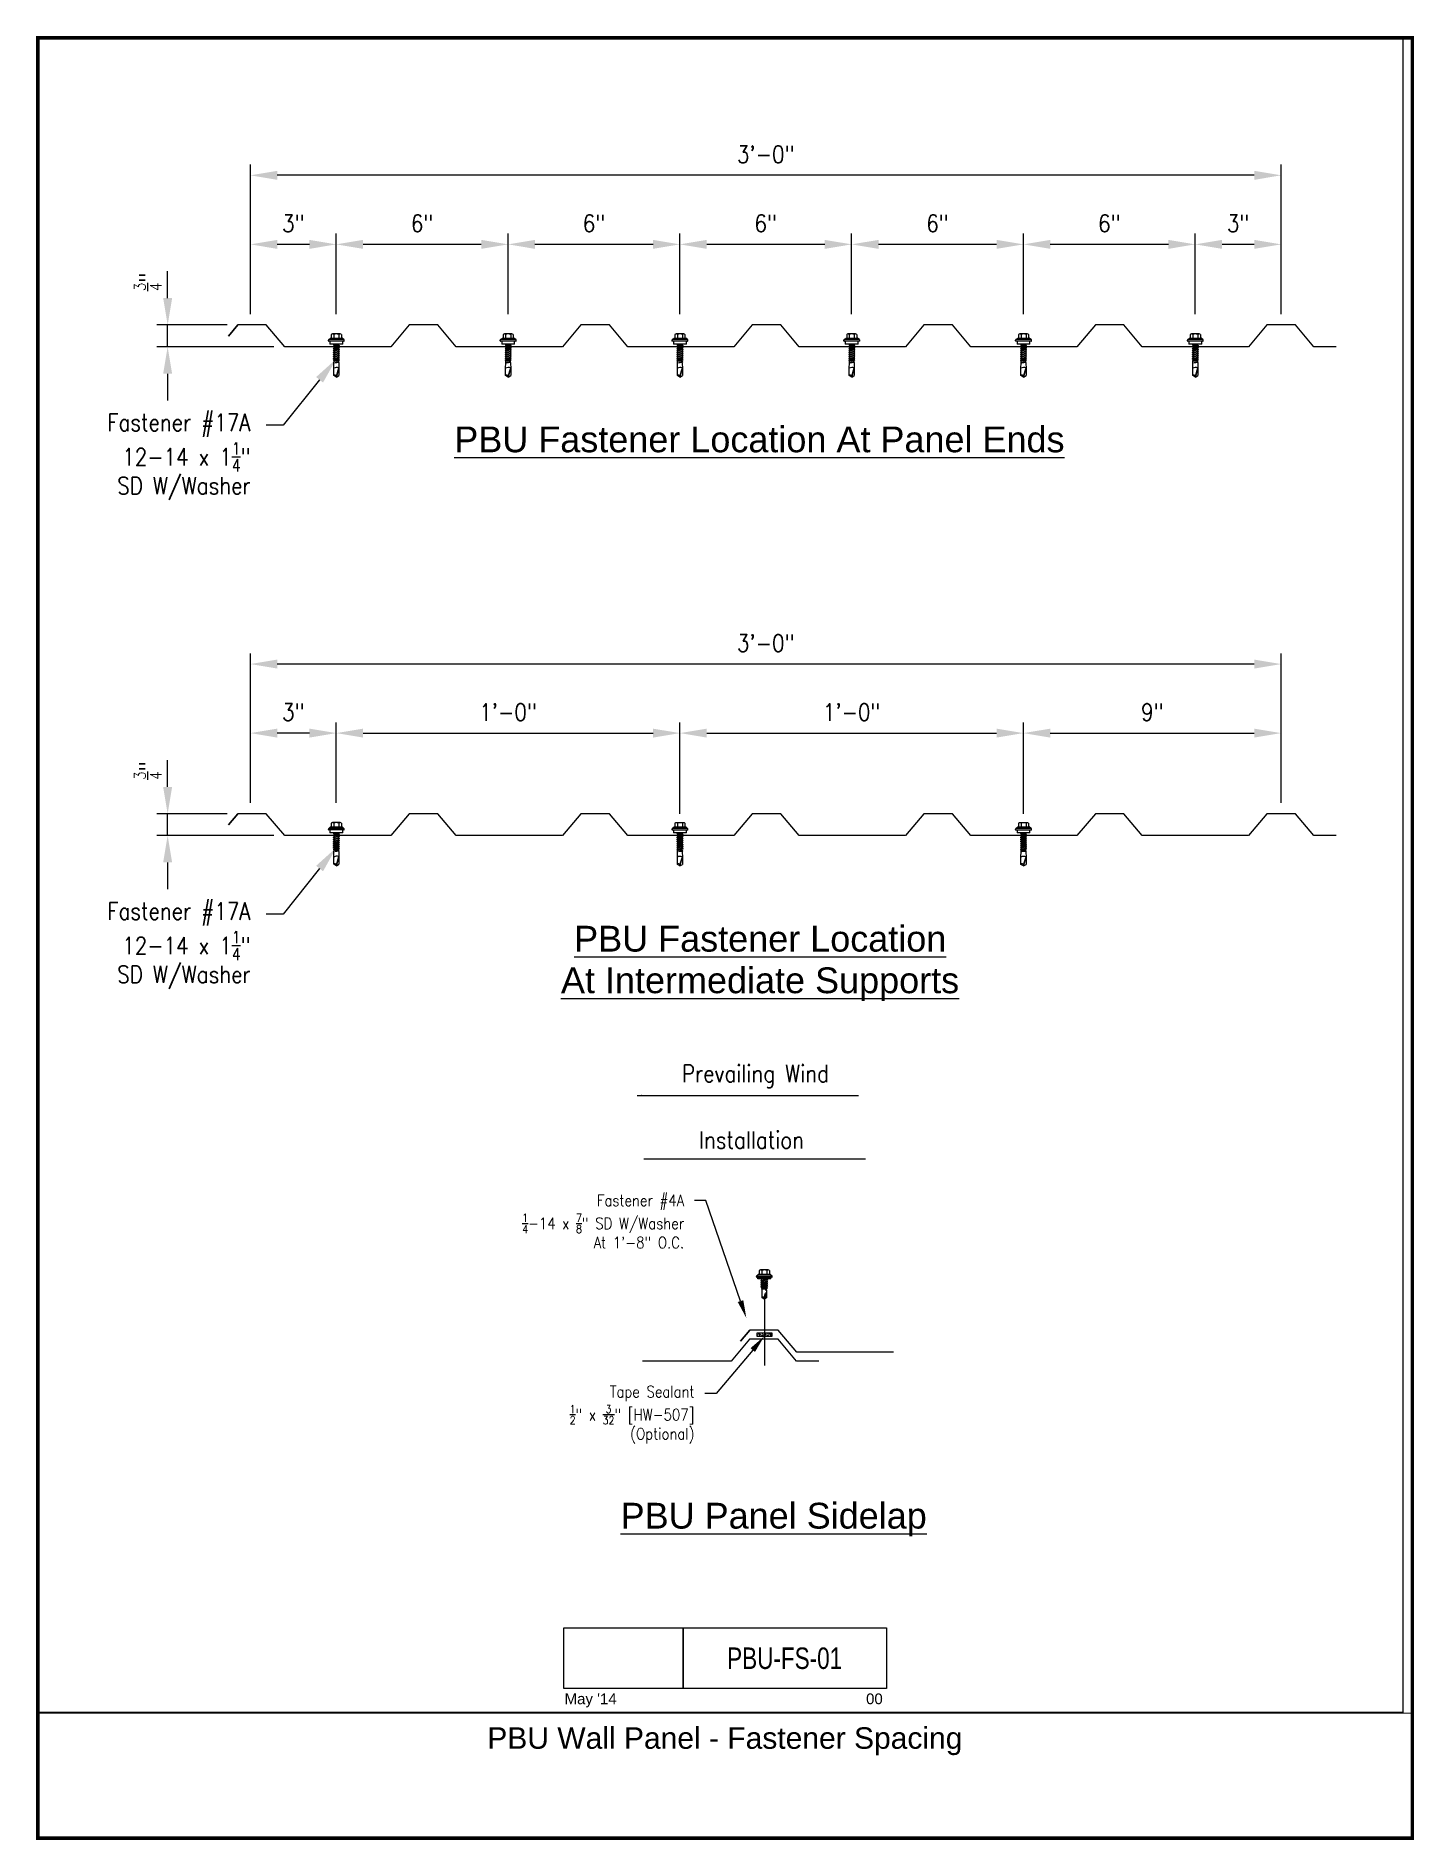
# Paper-space layout 'Layout1' of a CAD drawing. Header units: inches. Extents: x 1 to 9.1, y -1.6 to 8.9.
# The model-space entities are those that its viewports show. They can reach past a viewport. Long polylines and large blocks are cut down to what shows.
import ezdxf
from ezdxf import colors
from ezdxf.entities.mleader import LeaderData, LeaderLine
from ezdxf.enums import TextEntityAlignment as Align
from ezdxf.math import Vec2, Vec3

# ---------------------------------------------------------------- set-up
doc = ezdxf.new("R2010")
doc.units = ezdxf.units.IN
doc.header["$MEASUREMENT"] = 0
doc.linetypes.add('NCI_Dot', pattern=[0.25, 0, -0.25])
doc.layers.get('DEFPOINTS').update_dxf_attribs({"linetype": 'CONTINUOUS'})
for name, color, linetype in [('NCI_Border', 30, 'CONTINUOUS'), ('NCI_Dimensions', 3, 'CONTINUOUS'), ('NCI_Fasteners', 40, 'CONTINUOUS'), ('NCI_Hardware', 11, 'CONTINUOUS'), ('NCI_Panels', 152, 'CONTINUOUS'), ('NCI_Text', 3, 'CONTINUOUS')]:
    doc.layers.add(name, color=color, linetype=linetype)
for name, color, linetype, plot in [('NCI_Internal_Info', 7, 'CONTINUOUS', False), ('NCI_Internal_Info @ 2', 7, 'CONTINUOUS', False), ('NCI_Internal_Info @ 4', 7, 'CONTINUOUS', False), ('NCI_Internal_Info @ 6', 7, 'CONTINUOUS', False)]:
    doc.layers.add(name, color=color, linetype=linetype, plot=plot)
doc.styles.add('NCI_Bold', font='arial.ttf')
doc.styles.add('NCI_Detail', font='simplex.shx', dxfattribs={"width": 0.85, "height": 0.1})
doc.styles.add('NCI_DetailNA', font='simplex.shx', dxfattribs={"width": 0.85})
doc.dimstyles.new('NCI_Detail', dxfattribs={"dimtxt": 0.1, "dimasz": 0.15625, "dimexe": 0.0625, "dimexo": 0.0625, "dimgap": 0.0625, "dimtad": 1, "dimdec": 4, "dimzin": 3, "dimdsep": 46, "dimlunit": 4, "dimtxsty": 'NCI_DetailNA', "dimcen": 0.125, "dimclrd": 9, "dimclre": 9, "dimadec": 3, "dimazin": 2, "dimtfac": 0.66667, "dimtdec": 4, "dimtix": 1, "dimtmove": 1, "dimatfit": 3, "dimfxl": 0.18, "dimtolj": 1, "dimtzin": 0, "dimlwd": 25, "dimlwe": 25, "dimarcsym": 0})

# ---------------------------------------------------------------- blocks, each defined once
blk = doc.blocks.new('8511TBNB')
at = {"layer": 'NCI_Border', "const_width": 0.0202}
blk.add_lwpolyline([(8, 10.479), (8, 0), (0, 0), (0, 10.479)], close=True, dxfattribs=at)
blk = doc.blocks.new('DTMark')
at = {"layer": 'NCI_Text'}
for points in [[(-0.939, 0.577), (-0.244, 0.577), (-0.244, 0.223), (-0.939, 0.223)], [(-0.244, 0.577), (0.939, 0.577), (0.939, 0.223), (-0.244, 0.223)]]:
    blk.add_lwpolyline(points, close=True, dxfattribs=at)
at = {"layer": 'NCI_Text', "style": 'NCI_Bold'}
for tag, height, p in [('DT_MK', 0.188, (-0.588, 0.4)), ('DT_ID', 0.125, (0.347, 0.4))]:
    blk.add_attdef(tag, text='', height=height, dxfattribs=at).set_placement(p, align=Align.MIDDLE_CENTER)
blk.add_attdef('DT_DATE', text='', height=0.0625, dxfattribs=at).set_placement((-0.933, 0.195), align=Align.TOP_LEFT)
blk.add_attdef('DT_REV', text='', height=0.0625, dxfattribs=at).set_placement((0.918, 0.195), align=Align.TOP_RIGHT)
blk.add_attdef('DT_DESCRIPTION', text='', height=0.125, dxfattribs=at).set_placement((0, 0), align=Align.TOP_CENTER)
blk = doc.blocks.new('DetailOutline8511-2')
at = {"layer": 'NCI_Internal_Info'}
blk.add_lwpolyline([(-4, 4.887), (4, 4.887), (4, -4.865), (-4, -4.865)], close=True, dxfattribs=at)
blk = doc.blocks.new('*U45')
at = {"layer": 'NCI_Internal_Info @ 2', "xscale": 2, "yscale": 2, "zscale": 2}
blk.add_blockref('DetailOutline8511-2', (0, 0), dxfattribs=at)
at = {"layer": 'NCI_Internal_Info @ 4', "xscale": 4, "yscale": 4, "zscale": 4}
blk.add_blockref('DetailOutline8511-2', (0, 0), dxfattribs=at)
at = {"layer": 'NCI_Internal_Info @ 6', "xscale": 6, "yscale": 6, "zscale": 6}
blk.add_blockref('DetailOutline8511-2', (0, 0), dxfattribs=at)
blk = doc.blocks.new('*D26')
at = {"layer": 'DEFPOINTS', "color": 0, "transparency": 16777216}
for p in [(16.755, 22.077), (16.755, 19.261), (19.755, 19.261)]:
    blk.add_point(p, dxfattribs=at)
at = {"layer": 'NCI_Dimensions', "color": 9, "lineweight": 25, "transparency": 16777216}
for p, q in [((16.755, 19.636), (16.755, 22.452)), ((18.818, 22.077), (17.693, 22.077)), ((19.755, 19.636), (19.755, 22.452))]:
    blk.add_line(p, q, dxfattribs=at)
at = {"layer": 'NCI_Dimensions', "color": 9, "transparency": 16777216}
for points in [[(17.693, 22.233), (17.693, 21.92), (16.755, 22.077)], [(18.818, 22.233), (18.818, 21.92), (19.755, 22.077)]]:
    blk.add_solid(points, dxfattribs=at)
at = {"layer": 'NCI_Dimensions', "color": 0, "transparency": 16777216, "insert": (18.255, 22.809), "char_height": 0.6, "attachment_point": 5, "style": 'NCI_DetailNA'}
blk.add_mtext('\\A1;3"', dxfattribs=at)
blk = doc.blocks.new('*D27')
at = {"layer": 'DEFPOINTS', "color": 0, "transparency": 16777216}
for p in [(10.755, 22.077), (10.755, 19.261), (16.755, 19.261)]:
    blk.add_point(p, dxfattribs=at)
at = {"layer": 'NCI_Dimensions', "color": 9, "lineweight": 25, "transparency": 16777216}
for p, q in [((10.755, 19.636), (10.755, 22.452)), ((15.818, 22.077), (11.693, 22.077)), ((16.755, 19.636), (16.755, 22.452))]:
    blk.add_line(p, q, dxfattribs=at)
at = {"layer": 'NCI_Dimensions', "color": 9, "transparency": 16777216}
for points in [[(11.693, 22.233), (11.693, 21.92), (10.755, 22.077)], [(15.818, 22.233), (15.818, 21.92), (16.755, 22.077)]]:
    blk.add_solid(points, dxfattribs=at)
at = {"layer": 'NCI_Dimensions', "color": 0, "transparency": 16777216, "insert": (13.755, 22.809), "char_height": 0.6, "attachment_point": 5, "style": 'NCI_DetailNA'}
blk.add_mtext('\\A1;6"', dxfattribs=at)
blk = doc.blocks.new('*D28')
at = {"layer": 'DEFPOINTS', "color": 0, "transparency": 16777216}
for p in [(4.755, 22.077), (4.755, 19.261), (10.755, 19.261)]:
    blk.add_point(p, dxfattribs=at)
at = {"layer": 'NCI_Dimensions', "color": 9, "lineweight": 25, "transparency": 16777216}
for p, q in [((4.755, 19.636), (4.755, 22.452)), ((9.818, 22.077), (5.693, 22.077)), ((10.755, 19.636), (10.755, 22.452))]:
    blk.add_line(p, q, dxfattribs=at)
at = {"layer": 'NCI_Dimensions', "color": 9, "transparency": 16777216}
for points in [[(5.693, 22.233), (5.693, 21.92), (4.755, 22.077)], [(9.818, 22.233), (9.818, 21.92), (10.755, 22.077)]]:
    blk.add_solid(points, dxfattribs=at)
at = {"layer": 'NCI_Dimensions', "color": 0, "transparency": 16777216, "insert": (7.755, 22.809), "char_height": 0.6, "attachment_point": 5, "style": 'NCI_DetailNA'}
blk.add_mtext('\\A1;6"', dxfattribs=at)
blk = doc.blocks.new('*D29')
at = {"layer": 'DEFPOINTS', "color": 0, "transparency": 16777216}
for p in [(-1.245, 22.077), (-1.245, 19.261), (4.755, 19.261)]:
    blk.add_point(p, dxfattribs=at)
at = {"layer": 'NCI_Dimensions', "color": 9, "lineweight": 25, "transparency": 16777216}
for p, q in [((-1.245, 19.636), (-1.245, 22.452)), ((3.818, 22.077), (-0.307, 22.077)), ((4.755, 19.636), (4.755, 22.452))]:
    blk.add_line(p, q, dxfattribs=at)
at = {"layer": 'NCI_Dimensions', "color": 9, "transparency": 16777216}
for points in [[(-0.307, 22.233), (-0.307, 21.92), (-1.245, 22.077)], [(3.818, 22.233), (3.818, 21.92), (4.755, 22.077)]]:
    blk.add_solid(points, dxfattribs=at)
at = {"layer": 'NCI_Dimensions', "color": 0, "transparency": 16777216, "insert": (1.755, 22.809), "char_height": 0.6, "attachment_point": 5, "style": 'NCI_DetailNA'}
blk.add_mtext('\\A1;6"', dxfattribs=at)
blk = doc.blocks.new('*D30')
at = {"layer": 'DEFPOINTS', "color": 0, "transparency": 16777216}
for p in [(-7.245, 22.077), (-7.245, 19.261), (-1.245, 19.261)]:
    blk.add_point(p, dxfattribs=at)
at = {"layer": 'NCI_Dimensions', "color": 9, "lineweight": 25, "transparency": 16777216}
for p, q in [((-7.245, 19.636), (-7.245, 22.452)), ((-2.182, 22.077), (-6.307, 22.077)), ((-1.245, 19.636), (-1.245, 22.452))]:
    blk.add_line(p, q, dxfattribs=at)
at = {"layer": 'NCI_Dimensions', "color": 9, "transparency": 16777216}
for points in [[(-6.307, 22.233), (-6.307, 21.92), (-7.245, 22.077)], [(-2.182, 22.233), (-2.182, 21.92), (-1.245, 22.077)]]:
    blk.add_solid(points, dxfattribs=at)
at = {"layer": 'NCI_Dimensions', "color": 0, "transparency": 16777216, "insert": (-4.245, 22.809), "char_height": 0.6, "attachment_point": 5, "style": 'NCI_DetailNA'}
blk.add_mtext('\\A1;6"', dxfattribs=at)
blk = doc.blocks.new('*D31')
at = {"layer": 'DEFPOINTS', "color": 0, "transparency": 16777216}
for p in [(-13.245, 22.077), (-13.245, 19.261), (-7.245, 19.261)]:
    blk.add_point(p, dxfattribs=at)
at = {"layer": 'NCI_Dimensions', "color": 9, "lineweight": 25, "transparency": 16777216}
for p, q in [((-13.245, 19.636), (-13.245, 22.452)), ((-8.182, 22.077), (-12.307, 22.077)), ((-7.245, 19.636), (-7.245, 22.452))]:
    blk.add_line(p, q, dxfattribs=at)
at = {"layer": 'NCI_Dimensions', "color": 9, "transparency": 16777216}
for points in [[(-12.307, 22.233), (-12.307, 21.92), (-13.245, 22.077)], [(-8.182, 22.233), (-8.182, 21.92), (-7.245, 22.077)]]:
    blk.add_solid(points, dxfattribs=at)
at = {"layer": 'NCI_Dimensions', "color": 0, "transparency": 16777216, "insert": (-10.245, 22.809), "char_height": 0.6, "attachment_point": 5, "style": 'NCI_DetailNA'}
blk.add_mtext('\\A1;6"', dxfattribs=at)
blk = doc.blocks.new('*D32')
at = {"layer": 'DEFPOINTS', "color": 0, "transparency": 16777216}
for p in [(-16.245, 22.077), (-16.245, 19.261), (-13.245, 19.261)]:
    blk.add_point(p, dxfattribs=at)
at = {"layer": 'NCI_Dimensions', "color": 9, "lineweight": 25, "transparency": 16777216}
for p, q in [((-16.245, 19.636), (-16.245, 22.452)), ((-14.182, 22.077), (-15.307, 22.077)), ((-13.245, 19.636), (-13.245, 22.452))]:
    blk.add_line(p, q, dxfattribs=at)
at = {"layer": 'NCI_Dimensions', "color": 9, "transparency": 16777216}
for points in [[(-15.307, 22.233), (-15.307, 21.92), (-16.245, 22.077)], [(-14.182, 22.233), (-14.182, 21.92), (-13.245, 22.077)]]:
    blk.add_solid(points, dxfattribs=at)
at = {"layer": 'NCI_Dimensions', "color": 0, "transparency": 16777216, "insert": (-14.745, 22.809), "char_height": 0.6, "attachment_point": 5, "style": 'NCI_DetailNA'}
blk.add_mtext('\\A1;3"', dxfattribs=at)
blk = doc.blocks.new('*D33')
at = {"layer": 'DEFPOINTS', "color": 0, "transparency": 16777216}
for p in [(-16.245, 24.488), (-16.245, 19.636), (19.755, 19.636)]:
    blk.add_point(p, dxfattribs=at)
at = {"layer": 'NCI_Dimensions', "color": 9, "lineweight": 25, "transparency": 16777216}
for p, q in [((-16.245, 20.011), (-16.245, 24.863)), ((19.755, 20.011), (19.755, 24.863)), ((18.818, 24.488), (-15.307, 24.488))]:
    blk.add_line(p, q, dxfattribs=at)
at = {"layer": 'NCI_Dimensions', "color": 9, "transparency": 16777216}
for points in [[(-15.307, 24.644), (-15.307, 24.331), (-16.245, 24.488)], [(18.818, 24.644), (18.818, 24.331), (19.755, 24.488)]]:
    blk.add_solid(points, dxfattribs=at)
at = {"layer": 'NCI_Dimensions', "color": 0, "transparency": 16777216, "insert": (1.755, 25.22), "char_height": 0.6, "attachment_point": 5, "style": 'NCI_DetailNA'}
blk.add_mtext('\\A1;3\'-0"', dxfattribs=at)
blk = doc.blocks.new('*D34')
at = {"layer": 'DEFPOINTS', "color": 0, "transparency": 16777216}
for p in [(-16.245, 5.008), (-16.245, 2.193), (-13.245, 2.193)]:
    blk.add_point(p, dxfattribs=at)
at = {"layer": 'NCI_Dimensions', "color": 9, "lineweight": 25, "transparency": 16777216}
for p, q in [((-16.245, 2.568), (-16.245, 5.383)), ((-13.245, 2.568), (-13.245, 5.383)), ((-14.182, 5.008), (-15.307, 5.008))]:
    blk.add_line(p, q, dxfattribs=at)
at = {"layer": 'NCI_Dimensions', "color": 9, "transparency": 16777216}
for points in [[(-15.307, 5.164), (-15.307, 4.852), (-16.245, 5.008)], [(-14.182, 5.164), (-14.182, 4.852), (-13.245, 5.008)]]:
    blk.add_solid(points, dxfattribs=at)
at = {"layer": 'NCI_Dimensions', "color": 0, "transparency": 16777216, "insert": (-14.745, 5.74), "char_height": 0.6, "attachment_point": 5, "style": 'NCI_DetailNA'}
blk.add_mtext('\\A1;3"', dxfattribs=at)
blk = doc.blocks.new('*D35')
at = {"layer": 'DEFPOINTS', "color": 0, "transparency": 16777216}
for p in [(-16.245, 7.419), (-16.245, 2.568), (19.755, 2.568)]:
    blk.add_point(p, dxfattribs=at)
at = {"layer": 'NCI_Dimensions', "color": 9, "lineweight": 25, "transparency": 16777216}
for p, q in [((-16.245, 2.943), (-16.245, 7.794)), ((19.755, 2.943), (19.755, 7.794)), ((18.818, 7.419), (-15.307, 7.419))]:
    blk.add_line(p, q, dxfattribs=at)
at = {"layer": 'NCI_Dimensions', "color": 9, "transparency": 16777216}
for points in [[(-15.307, 7.576), (-15.307, 7.263), (-16.245, 7.419)], [(18.818, 7.576), (18.818, 7.263), (19.755, 7.419)]]:
    blk.add_solid(points, dxfattribs=at)
at = {"layer": 'NCI_Dimensions', "color": 0, "transparency": 16777216, "insert": (1.755, 8.151), "char_height": 0.6, "attachment_point": 5, "style": 'NCI_DetailNA'}
blk.add_mtext('\\A1;3\'-0"', dxfattribs=at)
blk = doc.blocks.new('*D36')
at = {"layer": 'DEFPOINTS', "color": 0, "transparency": 16777216}
for p in [(-1.245, 5.008), (-13.245, 2.568), (-1.245, 1.811)]:
    blk.add_point(p, dxfattribs=at)
at = {"layer": 'NCI_Dimensions', "color": 9, "lineweight": 25, "transparency": 16777216}
for p, q in [((-13.245, 2.943), (-13.245, 5.383)), ((-1.245, 2.186), (-1.245, 5.383)), ((-12.307, 5.008), (-2.182, 5.008))]:
    blk.add_line(p, q, dxfattribs=at)
at = {"layer": 'NCI_Dimensions', "color": 9, "transparency": 16777216}
for points in [[(-12.307, 5.164), (-12.307, 4.852), (-13.245, 5.008)], [(-2.182, 5.164), (-2.182, 4.852), (-1.245, 5.008)]]:
    blk.add_solid(points, dxfattribs=at)
at = {"layer": 'NCI_Dimensions', "color": 0, "transparency": 16777216, "insert": (-7.245, 5.74), "char_height": 0.6, "attachment_point": 5, "style": 'NCI_DetailNA'}
blk.add_mtext('\\A1;1\'-0"', dxfattribs=at)
blk = doc.blocks.new('*D37')
at = {"layer": 'DEFPOINTS', "color": 0, "transparency": 16777216}
for p in [(10.755, 5.008), (-1.245, 2.568), (10.755, 1.811)]:
    blk.add_point(p, dxfattribs=at)
at = {"layer": 'NCI_Dimensions', "color": 9, "lineweight": 25, "transparency": 16777216}
for p, q in [((-1.245, 2.943), (-1.245, 5.383)), ((10.755, 2.186), (10.755, 5.383)), ((-0.307, 5.008), (9.818, 5.008))]:
    blk.add_line(p, q, dxfattribs=at)
at = {"layer": 'NCI_Dimensions', "color": 9, "transparency": 16777216}
for points in [[(-0.307, 5.164), (-0.307, 4.852), (-1.245, 5.008)], [(9.818, 5.164), (9.818, 4.852), (10.755, 5.008)]]:
    blk.add_solid(points, dxfattribs=at)
at = {"layer": 'NCI_Dimensions', "color": 0, "transparency": 16777216, "insert": (4.755, 5.74), "char_height": 0.6, "attachment_point": 5, "style": 'NCI_DetailNA'}
blk.add_mtext('\\A1;1\'-0"', dxfattribs=at)
blk = doc.blocks.new('*D38')
at = {"layer": 'DEFPOINTS', "color": 0, "transparency": 16777216}
for p in [(19.755, 5.008), (10.755, 2.186), (19.755, 2.193)]:
    blk.add_point(p, dxfattribs=at)
at = {"layer": 'NCI_Dimensions', "color": 9, "lineweight": 25, "transparency": 16777216}
for p, q in [((10.755, 2.561), (10.755, 5.383)), ((19.755, 2.568), (19.755, 5.383)), ((11.693, 5.008), (18.818, 5.008))]:
    blk.add_line(p, q, dxfattribs=at)
at = {"layer": 'NCI_Dimensions', "color": 9, "transparency": 16777216}
for points in [[(11.693, 5.164), (11.693, 4.852), (10.755, 5.008)], [(18.818, 5.164), (18.818, 4.852), (19.755, 5.008)]]:
    blk.add_solid(points, dxfattribs=at)
at = {"layer": 'NCI_Dimensions', "color": 0, "transparency": 16777216, "insert": (15.255, 5.74), "char_height": 0.6, "attachment_point": 5, "style": 'NCI_DetailNA'}
blk.add_mtext('\\A1;9"', dxfattribs=at)
blk = doc.blocks.new('HW507')
at = {"layer": 'NCI_Hardware'}
h = blk.add_hatch(dxfattribs=at)
h.set_pattern_fill('HEX', color=6, scale=0.01, style=0)
h.set_pattern_definition([(0, (-4.94835, -5.44326), (0, 0.0549926), [0.03175, -0.0635]), (120, (-4.94835, -5.44326), (-0.047625, -0.0274963), [0.03175, -0.0635]), (60, (-4.9166, -5.44326), (-0.047625, 0.0274963), [0.03175, -0.0635])])
h.paths.add_polyline_path([(0.256, 0), (-0.256, 0), (-0.256, -0.125), (0.256, -0.125)])
blk.add_lwpolyline([(0.256, -0.125), (-0.256, -0.125), (-0.256, 0), (0.256, 0)], close=True, dxfattribs=at)
at = {"layer": 'DEFPOINTS', "style": 'NCI_Detail', "width": 0.85, "flags": 1}
for tag, p in [('SPACING', (0.416, 0.034)), ('BDESC', (0.416, 0.291)), ('PARTID', (0.416, 0.205)), ('PARTNO', (0.416, 0.119)), ('GAGE', (0.416, -0.223)), ('LINFT', (0.416, -0.052)), ('FINISH', (0.416, -0.138))]:
    blk.add_attdef(tag, p, '', height=0.05, dxfattribs=at)
blk = doc.blocks.new('#17A')
at = {"layer": 'NCI_Fasteners', "linetype": 'Continuous', "ltscale": 2}
for p, q in [((-0.277, 0.116), (-0.277, 0.131)), ((-0.266, 0.154), (-0.2, 0.21)), ((0.266, 0.154), (-0.266, 0.154)), ((0.266, 0.1), (-0.266, 0.1)), ((-0.225, 0.1), (-0.225, 0)), ((0.225, 0), (-0.225, 0)), ((-0.2, 0.21), (0.2, 0.21)), ((-0.176, 0.336), (-0.176, 0.21)), ((0.132, 0.355), (-0.132, 0.355)), ((-0.107, -0.021), (0.019, 0)), ((-0.088, 0.336), (-0.088, 0.21)), ((-0.08, -0.005), (-0.08, 0)), ((-0.08, -0.005), (-0.057, 0)), ((-0.08, -0.037), (0.085, 0)), ((0.088, 0.336), (0.088, 0.21)), ((0.176, 0.336), (0.176, 0.21)), ((0.266, 0.154), (0.2, 0.21)), ((0.225, 0), (0.225, 0.1)), ((0.277, 0.116), (0.277, 0.131)), ((-0.107, -0.021), (-0.08, -0.005)), ((-0.107, -0.021), (-0.08, -0.037)), ((0.108, -0.056), (-0.107, -0.092)), ((-0.107, -0.092), (-0.08, -0.076)), ((-0.107, -0.092), (-0.08, -0.108)), ((0.108, -0.127), (-0.107, -0.163)), ((-0.107, -0.163), (-0.08, -0.147)), ((-0.107, -0.163), (-0.08, -0.179)), ((0.108, -0.198), (-0.107, -0.234)), ((-0.107, -0.234), (-0.08, -0.218)), ((-0.107, -0.234), (-0.08, -0.25)), ((0.108, -0.269), (-0.107, -0.305)), ((-0.107, -0.305), (-0.08, -0.289)), ((-0.107, -0.305), (-0.08, -0.321)), ((0.108, -0.34), (-0.107, -0.376)), ((-0.107, -0.376), (-0.08, -0.36)), ((-0.107, -0.376), (-0.08, -0.392)), ((0.108, -0.411), (-0.107, -0.447)), ((-0.107, -0.447), (-0.08, -0.431)), ((-0.107, -0.447), (-0.08, -0.463)), ((0.108, -0.482), (-0.107, -0.518)), ((-0.107, -0.518), (-0.08, -0.502)), ((-0.107, -0.518), (-0.08, -0.534)), ((-0.103, -0.588), (-0.081, -0.576)), ((-0.103, -0.588), (-0.082, -0.601)), ((0.107, -0.553), (-0.101, -0.588)), ((-0.083, -0.65), (-0.082, -0.601)), ((-0.082, -0.601), (0.081, -0.568)), ((-0.08, -0.534), (-0.081, -0.576)), ((0.08, -0.538), (-0.081, -0.576)), ((-0.08, -0.037), (-0.08, -0.076)), ((0.08, -0.041), (-0.08, -0.076)), ((0.08, -0.072), (-0.08, -0.108)), ((-0.08, -0.108), (-0.08, -0.147)), ((0.08, -0.112), (-0.08, -0.147)), ((0.08, -0.143), (-0.08, -0.179)), ((-0.08, -0.179), (-0.08, -0.218)), ((0.08, -0.183), (-0.08, -0.218)), ((0.08, -0.214), (-0.08, -0.25)), ((-0.08, -0.25), (-0.08, -0.289)), ((0.08, -0.254), (-0.08, -0.289)), ((0.08, -0.285), (-0.08, -0.321)), ((-0.08, -0.321), (-0.08, -0.36)), ((0.08, -0.325), (-0.08, -0.36)), ((0.08, -0.356), (-0.08, -0.392)), ((-0.08, -0.392), (-0.08, -0.431)), ((0.08, -0.396), (-0.08, -0.431)), ((0.08, -0.427), (-0.08, -0.463)), ((-0.08, -0.463), (-0.08, -0.502)), ((0.08, -0.467), (-0.08, -0.502)), ((0.08, -0.498), (-0.08, -0.534)), ((0.082, -0.617), (-0.054, -0.65)), ((0.096, -0.624), (-0.054, -0.65)), ((0.08, -0.001), (0.08, -0.041)), ((0.108, -0.056), (0.08, -0.041)), ((0.108, -0.056), (0.08, -0.072)), ((0.08, -0.072), (0.08, -0.112)), ((0.108, -0.127), (0.08, -0.112)), ((0.108, -0.127), (0.08, -0.143)), ((0.08, -0.143), (0.08, -0.183)), ((0.108, -0.198), (0.08, -0.183)), ((0.108, -0.198), (0.08, -0.214)), ((0.08, -0.214), (0.08, -0.254)), ((0.108, -0.269), (0.08, -0.254)), ((0.108, -0.269), (0.08, -0.285)), ((0.08, -0.285), (0.08, -0.325)), ((0.108, -0.34), (0.08, -0.325)), ((0.108, -0.34), (0.08, -0.356)), ((0.08, -0.356), (0.08, -0.396)), ((0.108, -0.411), (0.08, -0.396)), ((0.108, -0.411), (0.08, -0.427)), ((0.08, -0.427), (0.08, -0.467)), ((0.108, -0.482), (0.08, -0.467)), ((0.108, -0.482), (0.08, -0.498)), ((0.08, -0.498), (0.08, -0.538)), ((0.107, -0.553), (0.08, -0.538)), ((0.107, -0.553), (0.081, -0.568)), ((0.082, -0.617), (0.081, -0.568)), ((0.096, -0.624), (0.082, -0.617)), ((0.096, -0.624), (0.083, -0.632)), ((-0.089, -0.847), (-0.083, -0.65)), ((-0.089, -1.099), (-0.089, -0.847)), ((0, -1.15), (-0.089, -1.099)), ((-0.054, -0.65), (0.083, -0.632)), ((0, -1.12), (0.088, -0.831)), ((0, -1.15), (0.088, -0.859)), ((0, -1.15), (0.088, -1.099)), ((0, -1.15), (0, -1.12)), ((0.083, -0.65), (0.083, -0.632)), ((0.083, -0.65), (0.088, -0.859)), ((0.088, -0.859), (0.088, -1.099))]:
    blk.add_line(p, q, dxfattribs=at)
for centre, radius, start, end in [((-0.251, 0.132), 0.0263, 123.12507, 181.7405), ((-0.262, 0.116), 0.016, 178.35635, 255.19977), ((-0.132, 0.296), 0.0592, 41.97532, 138.02468), ((0, 0.148), 0.207, 64.88548, 115.11452), ((0.132, 0.296), 0.0592, 41.97532, 138.02468), ((0.251, 0.132), 0.0263, 358.2595, 56.87493), ((0.262, 0.116), 0.016, 284.80023, 1.64365), ((0.016, -1.019), 0.202, 69.20103, 121.24174), ((-0.051, -1.136), 0.0532, 18.1645, 135.40569)]:
    blk.add_arc(centre, radius, start, end, dxfattribs=at)
at = {"layer": 'DEFPOINTS', "style": 'NCI_Detail', "width": 0.85, "flags": 1}
for tag, p in [('SPACING', (0.411, 0.052)), ('BDESC', (0.411, 0.155)), ('PARTID', (0.411, 0.121)), ('PARTNO', (0.411, 0.087)), ('LINFT', (0.411, 0.018)), ('FINISH', (0.411, -0.016)), ('GAGE', (0.411, -0.05))]:
    blk.add_attdef(tag, p, '', height=0.02, dxfattribs=at)
blk = doc.blocks.new('#4A')
at = {"layer": 'NCI_Fasteners'}
h = blk.add_hatch(color=256, dxfattribs=at)
h.dxf.hatch_style = 1
h.paths.add_polyline_path([(-0.225, 0.06), (-0.225, 0), (0.225, 0), (0.225, 0.06)])
at = {"layer": 'NCI_Fasteners', "linetype": 'Continuous', "ltscale": 2}
for p, q in [((-0.277, 0.076), (-0.277, 0.091)), ((-0.277, 0.076), (-0.277, 0.091)), ((-0.266, 0.114), (-0.2, 0.17)), ((-0.266, 0.114), (-0.2, 0.17)), ((-0.266, 0.114), (0.266, 0.114)), ((0.266, 0.06), (-0.266, 0.06)), ((-0.225, 0), (-0.225, 0.06)), ((-0.225, 0), (-0.225, 0.06)), ((0.225, 0), (-0.225, 0)), ((-0.2, 0.17), (0.2, 0.17)), ((-0.176, 0.295), (-0.176, 0.17)), ((-0.176, 0.295), (-0.176, 0.17)), ((0.132, 0.315), (-0.132, 0.315)), ((-0.116, 0), (-0.094, -0.013)), ((-0.116, 0), (-0.094, -0.013)), ((-0.028, 0), (-0.094, -0.013)), ((-0.028, 0), (-0.094, -0.013)), ((-0.088, 0.295), (-0.088, 0.17)), ((-0.088, 0.295), (-0.088, 0.17)), ((0.088, 0.295), (0.088, 0.17)), ((0.088, 0.295), (0.088, 0.17)), ((0.176, 0.295), (0.176, 0.17)), ((0.176, 0.295), (0.176, 0.17)), ((0.266, 0.114), (0.2, 0.17)), ((0.266, 0.114), (0.2, 0.17)), ((0.225, 0), (0.225, 0.06)), ((0.225, 0), (0.225, 0.06)), ((0.278, 0.076), (0.278, 0.091)), ((0.278, 0.076), (0.278, 0.091)), ((0.121, -0.032), (-0.122, -0.068)), ((0.121, -0.032), (-0.122, -0.068)), ((-0.122, -0.068), (-0.094, -0.052)), ((-0.122, -0.068), (-0.094, -0.052)), ((-0.122, -0.068), (-0.094, -0.084)), ((-0.122, -0.068), (-0.094, -0.084)), ((0.121, -0.103), (-0.122, -0.139)), ((0.121, -0.103), (-0.122, -0.139)), ((-0.122, -0.139), (-0.094, -0.123)), ((-0.122, -0.139), (-0.094, -0.123)), ((-0.122, -0.139), (-0.094, -0.155)), ((-0.122, -0.139), (-0.094, -0.155)), ((0.121, -0.174), (-0.122, -0.21)), ((0.121, -0.174), (-0.122, -0.21)), ((-0.122, -0.21), (-0.094, -0.194)), ((-0.122, -0.21), (-0.094, -0.194)), ((-0.122, -0.21), (-0.094, -0.226)), ((-0.122, -0.21), (-0.094, -0.226)), ((0.121, -0.245), (-0.122, -0.281)), ((0.121, -0.245), (-0.122, -0.281)), ((-0.122, -0.281), (-0.094, -0.265)), ((-0.122, -0.281), (-0.094, -0.265)), ((-0.122, -0.281), (-0.094, -0.297)), ((-0.122, -0.281), (-0.094, -0.297)), ((0.11, -0.317), (-0.103, -0.346)), ((0.11, -0.317), (-0.103, -0.346)), ((-0.081, -0.334), (-0.103, -0.346)), ((-0.081, -0.334), (-0.103, -0.346)), ((-0.074, -0.364), (-0.103, -0.346)), ((-0.074, -0.364), (-0.103, -0.346)), ((-0.094, -0.013), (-0.094, -0.052)), ((-0.094, -0.013), (-0.094, -0.052)), ((0.094, -0.017), (-0.094, -0.052)), ((0.094, -0.017), (-0.094, -0.052)), ((0.094, -0.048), (-0.094, -0.084)), ((0.094, -0.048), (-0.094, -0.084)), ((-0.094, -0.084), (-0.094, -0.123)), ((-0.094, -0.084), (-0.094, -0.123)), ((0.094, -0.088), (-0.094, -0.123)), ((0.094, -0.088), (-0.094, -0.123)), ((0.094, -0.119), (-0.094, -0.155)), ((0.094, -0.119), (-0.094, -0.155)), ((-0.094, -0.155), (-0.094, -0.194)), ((-0.094, -0.155), (-0.094, -0.194)), ((0.094, -0.159), (-0.094, -0.194)), ((0.094, -0.159), (-0.094, -0.194)), ((0.094, -0.19), (-0.094, -0.226)), ((0.094, -0.19), (-0.094, -0.226)), ((-0.094, -0.226), (-0.094, -0.265)), ((-0.094, -0.226), (-0.094, -0.265)), ((0.094, -0.23), (-0.094, -0.265)), ((0.094, -0.23), (-0.094, -0.265)), ((0.094, -0.261), (-0.094, -0.297)), ((0.094, -0.261), (-0.094, -0.297)), ((-0.094, -0.297), (-0.081, -0.334)), ((-0.094, -0.297), (-0.081, -0.334)), ((0.085, -0.302), (-0.081, -0.334)), ((0.085, -0.302), (-0.081, -0.334)), ((0.078, -0.335), (-0.074, -0.364)), ((0.078, -0.335), (-0.074, -0.364)), ((-0.074, -0.662), (-0.074, -0.364)), ((-0.074, -0.662), (-0.074, -0.364)), ((0.074, -0.354), (-0.022, -0.354)), ((0.074, -0.354), (-0.022, -0.354)), ((-0.012, -0.678), (0.047, -0.501)), ((-0.012, -0.678), (0.047, -0.501)), ((0, -0.704), (0.071, -0.488)), ((0, -0.704), (0.071, -0.488)), ((0.027, -0.384), (0.074, -0.375)), ((0.027, -0.384), (0.074, -0.375)), ((0.081, -0.38), (0.027, -0.384)), ((0.081, -0.38), (0.027, -0.384)), ((0.074, -0.384), (0.027, -0.384)), ((0.074, -0.384), (0.027, -0.384)), ((0.062, -0.656), (0.062, -0.514)), ((0.062, -0.656), (0.062, -0.514)), ((0.072, -0.376), (0.072, -0.354)), ((0.072, -0.384), (0.072, -0.662)), ((0.072, -0.384), (0.072, -0.662)), ((0.074, -0.354), (0.078, -0.335)), ((0.074, -0.354), (0.078, -0.335)), ((0.074, -0.375), (0.081, -0.38)), ((0.074, -0.375), (0.081, -0.38)), ((0.074, -0.384), (0.081, -0.38)), ((0.074, -0.384), (0.081, -0.38)), ((0.078, -0.335), (0.11, -0.317)), ((0.078, -0.335), (0.11, -0.317)), ((0.094, -0.261), (0.085, -0.302)), ((0.094, -0.261), (0.085, -0.302)), ((0.085, -0.302), (0.11, -0.317)), ((0.085, -0.302), (0.11, -0.317)), ((0.094, 0), (0.094, -0.017)), ((0.094, 0), (0.094, -0.017)), ((0.121, -0.032), (0.094, -0.017)), ((0.121, -0.032), (0.094, -0.017)), ((0.121, -0.032), (0.094, -0.048)), ((0.121, -0.032), (0.094, -0.048)), ((0.094, -0.048), (0.094, -0.088)), ((0.094, -0.048), (0.094, -0.088)), ((0.121, -0.103), (0.094, -0.088)), ((0.121, -0.103), (0.094, -0.088)), ((0.121, -0.103), (0.094, -0.119)), ((0.121, -0.103), (0.094, -0.119)), ((0.094, -0.119), (0.094, -0.159)), ((0.094, -0.119), (0.094, -0.159)), ((0.121, -0.174), (0.094, -0.159)), ((0.121, -0.174), (0.094, -0.159)), ((0.121, -0.174), (0.094, -0.19)), ((0.121, -0.174), (0.094, -0.19)), ((0.094, -0.19), (0.094, -0.23)), ((0.094, -0.19), (0.094, -0.23)), ((0.121, -0.245), (0.094, -0.23)), ((0.121, -0.245), (0.094, -0.23)), ((0.121, -0.245), (0.094, -0.261)), ((0.121, -0.245), (0.094, -0.261)), ((0, -0.704), (-0.074, -0.662)), ((0, -0.704), (-0.074, -0.662)), ((0, -0.704), (0.072, -0.662)), ((0, -0.704), (0.072, -0.662)), ((0.062, -0.656), (0.004, -0.69)), ((0.062, -0.656), (0.004, -0.69))]:
    blk.add_line(p, q, dxfattribs=at)
for centre, radius, start, end in [((-0.251, 0.092), 0.0263, 123.12507, 181.7405), ((-0.251, 0.092), 0.0263, 123.12507, 181.7405), ((-0.262, 0.075), 0.016, 178.35635, 255.19977), ((-0.262, 0.075), 0.016, 178.35635, 255.19977), ((-0.132, 0.256), 0.0592, 41.97532, 138.02468), ((-0.132, 0.256), 0.0592, 41.97532, 138.02468), ((0, 0.108), 0.207, 64.88548, 115.11452), ((0, 0.108), 0.207, 64.88548, 115.11452), ((0.132, 0.256), 0.0592, 41.97532, 138.02468), ((0.132, 0.256), 0.0592, 41.97532, 138.02468), ((0.251, 0.092), 0.0263, 358.2595, 56.87493), ((0.251, 0.092), 0.0263, 358.2595, 56.87493), ((0.262, 0.075), 0.016, 284.80023, 1.64365), ((0.262, 0.075), 0.016, 284.80023, 1.64365), ((0.027, -0.628), 0.0212, 161.66082, 244.99627), ((0.027, -0.628), 0.0212, 161.66082, 244.99627), ((0.032, -0.613), 0.0212, 161.66082, 244.99627), ((0.032, -0.613), 0.0212, 161.66082, 244.99627), ((0.037, -0.599), 0.0212, 161.66082, 244.99627), ((0.037, -0.599), 0.0212, 161.66082, 244.99627), ((0.041, -0.585), 0.0212, 161.66082, 244.99627), ((0.041, -0.585), 0.0212, 161.66082, 244.99627), ((0.046, -0.571), 0.0212, 161.66082, 244.99627), ((0.046, -0.571), 0.0212, 161.66082, 244.99627), ((0.051, -0.556), 0.0212, 161.66082, 244.99627), ((0.051, -0.556), 0.0212, 161.66082, 244.99627), ((0.056, -0.542), 0.0212, 161.66082, 244.99627), ((0.056, -0.542), 0.0212, 161.66082, 244.99627), ((0.06, -0.528), 0.0212, 161.66082, 244.99627), ((0.06, -0.528), 0.0212, 161.66082, 244.99627), ((0.065, -0.513), 0.0212, 161.66082, 244.99627), ((0.065, -0.513), 0.0212, 161.66082, 244.99627), ((0.066, -0.507), 0.0199, 70.83804, 161.66081), ((0.066, -0.507), 0.0199, 70.83804, 161.66081), ((0.07, -0.499), 0.0212, 173.95473, 244.99627), ((0.07, -0.499), 0.0212, 173.95473, 244.99627), ((0.074, -0.485), 0.0212, 196.75322, 244.99627), ((0.074, -0.485), 0.0212, 196.75322, 244.99627), ((0.079, -0.471), 0.0212, 232.15035, 244.99627), ((0.079, -0.471), 0.0212, 232.15035, 244.99627), ((-0.026, -0.701), 0.0615, 65.45777, 140.49374), ((-0.026, -0.701), 0.0615, 65.45777, 140.49374), ((0.017, -0.681), 0.0288, 175.14023, 234.2927), ((0.017, -0.681), 0.0288, 175.14023, 234.2927), ((0.013, -0.671), 0.0212, 161.66082, 244.99627), ((0.013, -0.671), 0.0212, 161.66082, 244.99627), ((0.018, -0.656), 0.0212, 161.66082, 244.99627), ((0.018, -0.656), 0.0212, 161.66082, 244.99627), ((0.022, -0.642), 0.0212, 161.66082, 244.99627), ((0.022, -0.642), 0.0212, 161.66082, 244.99627)]:
    blk.add_arc(centre, radius, start, end, dxfattribs=at)
at = {"layer": 'DEFPOINTS', "style": 'NCI_Detail', "width": 0.85, "flags": 1}
for tag, p in [('SPACING', (0.35, 0.128)), ('GAGE', (0.35, 0.025)), ('BDESC', (0.35, 0.231)), ('PARTID', (0.35, 0.197)), ('PARTNO', (0.35, 0.163)), ('LINFT', (0.35, 0.094)), ('FINISH', (0.35, 0.06))]:
    blk.add_attdef(tag, p, '', height=0.02, dxfattribs=at)

msp = doc.modelspace()

# ---------------------------------------------------------------- linework, layer by layer
at = {"layer": 'NCI_Dimensions', "color": 9, "lineweight": 25}
for p, q in [((-19.13415, 20.1987), (-19.13415, 21.1362)), ((-17.06109, 19.2612), (-19.50915, 19.2612)), ((-19.13415, 18.49638), (-19.13415, 19.2612)), ((-15.42094, 18.49638), (-19.50915, 18.49638)), ((-19.13415, 17.55888), (-19.13415, 16.62138)), ((-19.13415, 3.13041), (-19.13415, 4.06791)), ((-17.06109, 2.19291), (-19.50915, 2.19291)), ((-19.13415, 1.42809), (-19.13415, 2.19291)), ((-15.42094, 1.42809), (-19.50915, 1.42809)), ((-19.13415, 0.49059), (-19.13415, -0.44691))]:
    msp.add_line(p, q, dxfattribs=at)
at = {"layer": 'NCI_Dimensions', "linetype": 'NCI_Dot', "ltscale": 0.1}
msp.add_line((1.72272, -17.08139), (1.72272, -14.70063), dxfattribs=at)
at = {"layer": 'NCI_Dimensions', "color": 9}
for points in [[(-18.9779, 20.1987), (-19.2904, 20.1987), (-19.13415, 19.2612)], [(-18.9779, 17.55888), (-19.2904, 17.55888), (-19.13415, 18.49638)], [(-18.9779, 3.13041), (-19.2904, 3.13041), (-19.13415, 2.19291)], [(-18.9779, 0.49059), (-19.2904, 0.49059), (-19.13415, 1.42809)]]:
    msp.add_solid(points, dxfattribs=at)
at = {"layer": 'NCI_Panels'}
for points in [[(21.68101, 18.49638), (20.89637, 18.49638), (20.25461, 19.2612), (19.25622, 19.2612), (18.61446, 18.49638), (14.90599, 18.49638), (14.26423, 19.2612), (13.26583, 19.2612), (12.62407, 18.49638), (8.9156, 18.49638), (8.27384, 19.2612), (7.27545, 19.2612), (6.63369, 18.49638), (2.92522, 18.49638), (2.28346, 19.2612), (1.28506, 19.2612), (0.6433, 18.49638), (-3.06517, 18.49638), (-3.70693, 19.2612), (-4.70532, 19.2612), (-5.34708, 18.49638), (-9.05555, 18.49638), (-9.69731, 19.2612), (-10.69571, 19.2612), (-11.33747, 18.49638), (-15.04594, 18.49638), (-15.6877, 19.2612), (-16.68609, 19.2612), (-17.01309, 18.8715), (-16.68609, 19.2612)], [(21.68101, 1.42809), (20.89637, 1.42809), (20.25461, 2.19291), (19.25622, 2.19291), (18.61446, 1.42809), (14.90599, 1.42809), (14.26423, 2.19291), (13.26583, 2.19291), (12.62407, 1.42809), (8.9156, 1.42809), (8.27384, 2.19291), (7.27545, 2.19291), (6.63369, 1.42809), (2.92522, 1.42809), (2.28346, 2.19291), (1.28506, 2.19291), (0.6433, 1.42809), (-3.06517, 1.42809), (-3.70693, 2.19291), (-4.70532, 2.19291), (-5.34708, 1.42809), (-9.05555, 1.42809), (-9.69731, 2.19291), (-10.69571, 2.19291), (-11.33747, 1.42809), (-15.04594, 1.42809), (-15.6877, 2.19291), (-16.68609, 2.19291), (-17.01309, 1.80321), (-16.68609, 2.19291)], [(3.61299, -16.92586), (2.82835, -16.92586), (2.18659, -16.16105), (1.1882, -16.16105), (0.54644, -16.92586), (-2.54749, -16.92586)], [(6.21981, -16.60625), (2.83554, -16.60625), (2.19378, -15.84143), (1.19538, -15.84143), (0.86839, -16.23113), (1.19538, -15.84143)]]:
    msp.add_lwpolyline(points, dxfattribs=at)

# ---------------------------------------------------------------- block references
at = {"layer": 'NCI_Fasteners'}
for name, p in [('#17A', (-13.24206, 18.59456)), ('#17A', (-7.24206, 18.59456)), ('#17A', (-1.24206, 18.59456)), ('#17A', (4.75794, 18.59456)), ('#17A', (10.75794, 18.59456)), ('#17A', (16.75794, 18.59456)), ('#17A', (-13.24206, 1.52626)), ('#17A', (-1.2422, 1.52216)), ('#17A', (10.75767, 1.52216)), ('#4A', (1.70405, -14.05433))]:
    msp.add_blockref(name, p, dxfattribs=at)
at = {"layer": 'NCI_Hardware'}
msp.add_blockref('HW507', (1.71269, -15.93888), dxfattribs=at)
at = {"layer": 'NCI_Internal_Info'}
msp.add_blockref('*U45', (0, 0), dxfattribs=at)

# ---------------------------------------------------------------- texts
at = {"layer": 'NCI_Dimensions', "style": 'NCI_Bold'}
for s, p in [('%%UPBU Fastener Location At Panel Ends', (-9.12357, 14.81583)), ('%%UPBU Fastener Location', (-4.93703, -2.62218)), ('%%UAt Intermediate Supports', (-5.39759, -4.07505)), ('%%UPBU Panel Sidelap', (-3.31433, -22.77252))]:
    msp.add_text(s, height=0.9, dxfattribs=at).set_placement(p)
at = {"layer": 'NCI_Dimensions', "char_height": 0.6, "attachment_point": 5, "rotation": 90, "style": 'NCI_DetailNA'}
for insert in [(-19.82459, 20.76644), (-19.82459, 3.69815)]:
    msp.add_mtext('\\A1;{\\H0.666670x;\\S3/4;}"', dxfattribs=dict(at, insert=insert))
at = {"layer": 'NCI_Text', "style": 'NCI_Detail', "width": 0.85}
for s, p in [('Prevailing Wind', (-1.17173, -7.18154)), ('Installation', (-0.57803, -9.50334))]:
    msp.add_text(s, height=0.6, dxfattribs=at).set_placement(p)

# ---------------------------------------------------------------- dimensions: what is measured, and where the dimension line sits
at = {"layer": 'NCI_Dimensions'}
for base, p1, p2, picture, middle in [((-16.24458, 24.48763), (19.75542, 19.6362), (-16.24458, 19.6362), '*D33', (1.75542, 25.21977)), ((-16.24458, 22.07651), (-13.24458, 19.2612), (-16.24458, 19.2612), '*D32', (-14.74458, 22.80865)), ((-13.24458, 22.07651), (-7.24458, 19.2612), (-13.24458, 19.2612), '*D31', (-10.24458, 22.80865)), ((-7.24458, 22.07651), (-1.24458, 19.2612), (-7.24458, 19.2612), '*D30', (-4.24458, 22.80865)), ((-1.24458, 22.07651), (4.75542, 19.2612), (-1.24458, 19.2612), '*D29', (1.75542, 22.80865)), ((4.75542, 22.07651), (10.75542, 19.2612), (4.75542, 19.2612), '*D28', (7.75542, 22.80865)), ((10.75542, 22.07651), (16.75542, 19.2612), (10.75542, 19.2612), '*D27', (13.75542, 22.80865)), ((16.75542, 22.07651), (19.75542, 19.2612), (16.75542, 19.2612), '*D26', (18.25542, 22.80865)), ((-16.24458, 7.41933), (19.75542, 2.56791), (-16.24458, 2.56791), '*D35', (1.75542, 8.15148)), ((-16.24458, 5.00821), (-13.24458, 2.19291), (-16.24458, 2.19291), '*D34', (-14.74458, 5.74035))]:
    dim = msp.add_linear_dim(base=base, p1=p1, p2=p2, angle=180, dimstyle='NCI_Detail', dxfattribs=at)
    dim.commit()
    dim.dimension.update_dxf_attribs({"geometry": picture, "text_midpoint": middle})
for base, p1, p2, picture, middle in [((-1.24472, 5.00821), (-13.24458, 2.56791), (-1.24472, 1.81072), '*D36', (-7.24465, 5.74035)), ((10.75514, 5.00821), (-1.24472, 2.56791), (10.75514, 1.81072), '*D37', (4.75521, 5.74035)), ((19.75542, 5.00821), (10.75514, 2.18572), (19.75542, 2.19291), '*D38', (15.25528, 5.74035))]:
    dim = msp.add_linear_dim(base=base, p1=p1, p2=p2, dimstyle='NCI_Detail', dxfattribs=at)
    dim.commit()
    dim.dimension.update_dxf_attribs({"geometry": picture, "text_midpoint": middle})

# ---------------------------------------------------------------- leaders
at = {"layer": 'NCI_Fasteners'}
for points in [[(-2.73903, -7.64715), (2.59827, -7.64715), (4.99678, -7.64715)], [(5.23702, -9.8673), (-0.10028, -9.8673), (-2.49879, -9.8673)]]:
    msp.add_leader(points, dimstyle='NCI_Detail', override={"dimscale": 0, "dimgap": 0.0625, "dimtad": 0}, dxfattribs=at)
at = {"layer": 'NCI_Text'}
ml = msp.add_multileader_mtext('Standard', dxfattribs=at)
ml.set_content('\\A1;Fastener #17A\\P12-14 x 1{\\H0.7x;\\S1/4;}" \\PSD W/Washer', color=256, style='NCI_Detail')
ml.set_leader_properties(color=9, linetype='ByLayer', lineweight=-1)
ml.build(insert=Vec2(0, 0))
ml.multileader.update_dxf_attribs({"dogleg_length": 0.1, "arrow_head_size": 0.9375, "scale": 6})
ctx = ml.context
ctx.base_point, ctx.scale, ctx.char_height, ctx.arrow_head_size, ctx.landing_gap_size, ctx.plane_origin = Vec3(-22.26636, 15.75783), 6, 0.6, 0.9375, 0.54, Vec3(-13.26708, 18.08005)
ctx.text_align_type = 2
notes = []
notes.append((ctx, [(0, (1, 1, 0), (-15.09779, 15.75783), (-1, 0), 0.6, [(0, [(-13.24206, 18.07869)], 0, [])])]))
ctx.mtext.insert, ctx.mtext.alignment, ctx.mtext.flow_direction = Vec3(-16.23779, 16.15783), 3, 5
ml = msp.add_multileader_mtext('Standard', dxfattribs=at)
ml.set_content('\\A1;Fastener #17A\\P12-14 x 1{\\H0.7x;\\S1/4;}" \\PSD W/Washer', color=256, style='NCI_Detail')
ml.set_leader_properties(color=9, linetype='ByLayer', lineweight=-1)
ml.build(insert=Vec2(0, 0))
ml.multileader.update_dxf_attribs({"dogleg_length": 0.1, "arrow_head_size": 0.9375, "scale": 6})
ctx = ml.context
ctx.base_point, ctx.scale, ctx.char_height, ctx.arrow_head_size, ctx.landing_gap_size, ctx.plane_origin = Vec3(-22.26636, -1.31047), 6, 0.6, 0.9375, 0.54, Vec3(-13.26708, 1.01175)
ctx.text_align_type = 2
notes.append((ctx, [(0, (1, 1, 0), (-15.09779, -1.31047), (-1, 0), 0.6, [(0, [(-13.24206, 1.01039)], 0, [])])]))
ctx.mtext.insert, ctx.mtext.alignment, ctx.mtext.flow_direction = Vec3(-16.23779, -0.91047), 3, 5
ml = msp.add_multileader_mtext('Standard', dxfattribs=at)
ml.set_content('\\A1;Fastener #4A\\P{\\H0.7x;\\S1/4;}-14 x {\\H0.7x;\\S7/8;}" SD W/Washer\\PAt 1\'-8" O.C.', color=(0, 178, 0), style='NCI_Detail')
ml.set_leader_properties(color=9, linetype='ByLayer', lineweight=-1)
ml.build(insert=Vec2(0, 0))
ml.multileader.update_dxf_attribs({"dogleg_length": 0.1, "arrow_head_size": 0.625, "scale": 4})
ctx = ml.context
ctx.base_point, ctx.scale, ctx.char_height, ctx.arrow_head_size, ctx.landing_gap_size, ctx.plane_origin = Vec3(-7.78162, -11.31181), 4, 0.4, 0.625, 0.36, Vec3(1.44368, -9.74233)
ctx.text_align_type = 2
notes.append((ctx, [(0, (1, 1, 0), (-0.336, -11.31181), (-1, 0), 0.4, [(0, [(1.0772, -15.41884)], 0, [])])]))
ctx.mtext.insert, ctx.mtext.alignment, ctx.mtext.flow_direction = Vec3(-1.096, -11.11181), 3, 5
ml = msp.add_multileader_mtext('Standard', dxfattribs=at)
ml.set_content('\\A1;Tape Sealant\\P{\\H0.7x;\\S1/2;}" x {\\H0.7x;\\S3/32;}" [HW-507]\\P(Optional) ', color=(0, 178, 0), style='NCI_Detail')
ml.set_leader_properties(color=9, linetype='ByLayer', lineweight=-1)
ml.build(insert=Vec2(0, 0))
ml.multileader.update_dxf_attribs({"dogleg_length": 0.1, "arrow_head_size": 0.625, "scale": 4})
ctx = ml.context
ctx.base_point, ctx.scale, ctx.char_height, ctx.arrow_head_size, ctx.landing_gap_size, ctx.plane_origin = Vec3(-5.95132, -18.05703), 4, 0.4, 0.625, 0.36, Vec3(-9.33842, -21.31479)
ctx.text_align_type = 2
notes.append((ctx, [(1, (1, 1, 0), (0.02582, -18.05703), (-1, 0), 0.4, [(0, [(1.70202, -16.05849)], 0, [])])]))
ctx.mtext.insert, ctx.mtext.alignment, ctx.mtext.flow_direction = Vec3(-0.73418, -17.79036), 3, 5
for ctx, leaders in notes:
    for number, flags, end, landing, length, lines in leaders:
        leader = LeaderData()
        leader.index, (leader.has_last_leader_line, leader.has_dogleg_vector, leader.attachment_direction) = number, flags
        leader.last_leader_point, leader.dogleg_vector, leader.dogleg_length = Vec3(end), Vec3(landing), length
        for number, points, colour, breaks in lines:
            line = LeaderLine()
            line.index, line.vertices, line.color, line.breaks = number, Vec3.list(points), colors.encode_raw_color(colour), breaks
            leader.lines.append(line)
        ctx.leaders.append(leader)

psp = doc.layouts.get("Layout1")

# ---------------------------------------------------------------- block references
at = {"layer": 'NCI_Dimensions'}
psp.add_blockref('8511TBNB', (1.05, -1.611), dxfattribs=at)
ref = psp.add_blockref('DTMark', (5.05, -0.964), dxfattribs=at)
ref.add_attrib('DT_ID', 'PBU-FS-01', dxfattribs={"layer": 'NCI_Text', "height": 0.125, "style": 'NCI_Bold', "width": 0.75}).set_placement((5.397, -0.564), align=Align.MIDDLE_CENTER)
ref.add_attrib('DT_DESCRIPTION_001', 'PBU Wall Panel - Fastener Spacing', (3.666, -1.091), dxfattribs={"layer": 'NCI_Text', "height": 0.125, "style": 'NCI_Bold'})
ref.add_attrib('DT_DATE', "May '14", dxfattribs={"layer": 'NCI_Text', "height": 0.0625, "style": 'NCI_Bold'}).set_placement((4.116, -0.769), align=Align.TOP_LEFT)
ref.add_attrib('DT_REV', '00', dxfattribs={"layer": 'NCI_Text', "height": 0.0625, "style": 'NCI_Bold'}).set_placement((5.968, -0.769), align=Align.TOP_RIGHT)

# ---------------------------------------------------------------- viewports
at = {"layer": 'DEFPOINTS'}
vp = psp.add_viewport(center=(5.05, 3.992), size=(8, 9.7512), view_center_point=(0.33341, 0.03586), view_height=58.5073, dxfattribs=at)
vp.frozen_layers = ['NCI_Internal_Info @ 2', 'NCI_Internal_Info @ 4']

doc.saveas('drawing.dxf')
